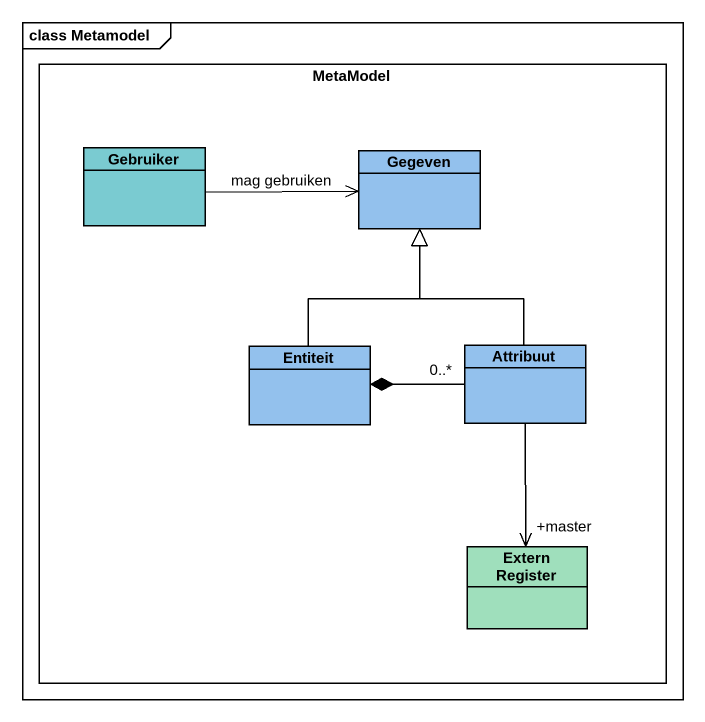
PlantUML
@startuml
mainframe class Metamodel
hide circle
hide empty members
rectangle MetaModel {
  class Gebruiker #7ACBD1
  class Gegeven #93C1ED
  class Entiteit #93C1ED
  class Attribuut #93C1ED
  class "Extern Register" as Extern_Register #9FDFBC
}
Gebruiker -right-> Gegeven : mag gebruiken
Entiteit -up-|> Gegeven
Attribuut -up-|> Gegeven
Attribuut "0..*" -left-* Entiteit
Attribuut --> "+master" Extern_Register
@enduml
